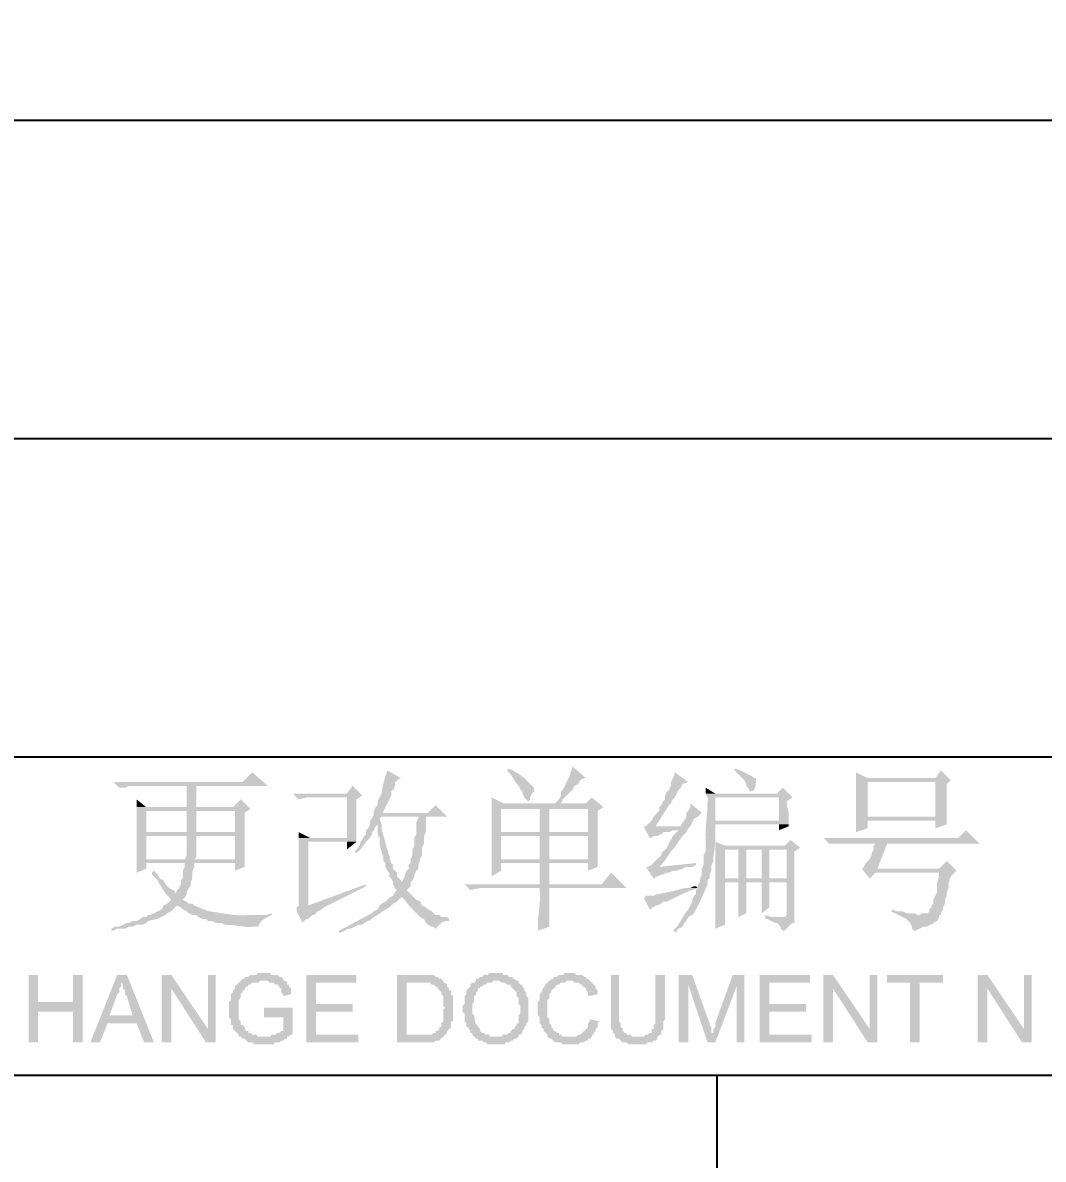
# Model space of a CAD drawing. Extents: x -5608 to -3197, y -2048 to 96.
# Drawn here: x -3872.37 to -3839.7, y -1231.73 to -1195.35 of the extents above; entities that cross this region are included whole.
import ezdxf

# ---------------------------------------------------------------- set-up
doc = ezdxf.new("R2010")
doc.units = 0
doc.header["$LTSCALE"] = 25.4
doc.header["$MEASUREMENT"] = 0
doc.layers.add('7文字层', color=3, linetype='CONTINUOUS')
doc.layers.add('标注层', color=7, linetype='CONTINUOUS', lineweight=13)

msp = doc.modelspace()

# ---------------------------------------------------------------- hatches: boundary and pattern name
at = {"layer": '7文字层'}
h = msp.add_hatch(color=3, dxfattribs=at)
h.dxf.hatch_style = 2
h.paths.add_polyline_path([(-3865.024, -1219.345), (-3865.332, -1219.654), (-3869.47, -1219.654), (-3869.285, -1219.84), (-3869.1, -1219.84), (-3868.976, -1219.778), (-3864.529, -1219.778)])
h = msp.add_hatch(color=3, dxfattribs=at)
h.dxf.hatch_style = 2
h.paths.add_polyline_path([(-3860.7, -1219.284), (-3860.757, -1219.451), (-3860.813, -1219.65), (-3860.858, -1219.852), (-3860.886, -1220.025), (-3861.009, -1220.272), (-3861.009, -1220.395), (-3861.071, -1220.457), (-3861.133, -1220.581), (-3861.133, -1220.704), (-3860.824, -1220.642), (-3860.824, -1220.581), (-3860.577, -1220.087), (-3860.577, -1219.963), (-3860.515, -1219.901), (-3860.453, -1219.778), (-3860.453, -1219.654), (-3860.268, -1219.531)])
h = msp.add_hatch(color=3, dxfattribs=at)
h.dxf.hatch_style = 2
h.paths.add_polyline_path([(-3854.771, -1219.16), (-3854.871, -1219.475), (-3855.018, -1219.778), (-3855.08, -1219.901), (-3855.142, -1219.963), (-3855.142, -1220.087), (-3855.204, -1220.21), (-3855.327, -1220.334), (-3856.995, -1220.334), (-3855.142, -1220.334), (-3855.08, -1220.21), (-3854.895, -1220.025), (-3854.833, -1219.963), (-3854.771, -1219.901), (-3854.71, -1219.778), (-3854.586, -1219.716), (-3854.524, -1219.593), (-3854.401, -1219.531), (-3854.339, -1219.531)])
h = msp.add_hatch(color=3, dxfattribs=at)
h.dxf.hatch_style = 2
h.paths.add_polyline_path([(-3856.81, -1219.222), (-3856.871, -1219.284), (-3856.765, -1219.394), (-3856.673, -1219.533), (-3856.588, -1219.671), (-3856.501, -1219.778), (-3856.439, -1219.901), (-3856.377, -1219.963), (-3856.377, -1220.025), (-3856.315, -1220.148), (-3856.192, -1220.272), (-3856.13, -1220.21), (-3856.13, -1220.148), (-3856.068, -1220.025), (-3856.007, -1219.963), (-3856.007, -1219.84), (-3856.068, -1219.778), (-3856.223, -1219.619), (-3856.353, -1219.499), (-3856.495, -1219.396), (-3856.686, -1219.284)])
h = msp.add_hatch(color=3, dxfattribs=at)
h.dxf.hatch_style = 2
h.paths.add_polyline_path([(-3851.498, -1219.345), (-3851.498, -1219.407), (-3851.622, -1219.654), (-3851.622, -1219.778), (-3851.683, -1219.901), (-3851.745, -1219.963), (-3851.807, -1220.087), (-3851.807, -1220.21), (-3851.869, -1220.272), (-3851.931, -1220.395), (-3851.992, -1220.457), (-3851.992, -1220.581), (-3852.178, -1220.766), (-3852.239, -1220.889), (-3852.425, -1221.075), (-3852.486, -1221.075), (-3852.301, -1221.445), (-3852.239, -1221.445), (-3852.178, -1221.384), (-3852.054, -1221.384), (-3851.931, -1221.322), (-3851.869, -1221.26), (-3851.683, -1221.26), (-3851.56, -1221.198), (-3851.375, -1221.198), (-3851.066, -1221.137), (-3852.178, -1221.075), (-3852.116, -1221.075), (-3851.9, -1220.735), (-3851.683, -1220.395), (-3851.622, -1220.334), (-3851.56, -1220.21), (-3851.498, -1220.148), (-3851.375, -1219.901), (-3851.313, -1219.84), (-3851.251, -1219.716), (-3851.066, -1219.654)])
h = msp.add_hatch(color=3, dxfattribs=at)
h.dxf.hatch_style = 2
h.paths.add_polyline_path([(-3849.584, -1219.222), (-3849.584, -1219.284), (-3849.275, -1219.593), (-3849.213, -1219.716), (-3849.213, -1219.778), (-3849.151, -1219.84), (-3849.09, -1219.963), (-3848.975, -1219.922), (-3848.917, -1219.804), (-3848.9, -1219.657), (-3848.904, -1219.531), (-3848.966, -1219.531), (-3849.028, -1219.469), (-3849.398, -1219.284)])
h = msp.add_hatch(color=3, dxfattribs=at)
h.dxf.hatch_style = 2
h.paths.add_polyline_path([(-3845.693, -1219.345), (-3845.693, -1219.593), (-3843.161, -1219.654), (-3843.161, -1220.766), (-3845.693, -1220.766), (-3845.693, -1220.889), (-3843.161, -1220.889), (-3843.161, -1221.137), (-3842.79, -1221.013), (-3842.79, -1220.457), (-3842.79, -1219.716), (-3842.667, -1219.593), (-3845.322, -1219.531)])
h = msp.add_hatch(color=3, dxfattribs=at)
h.dxf.hatch_style = 2
h.paths.add_polyline_path([(-3842.975, -1219.284), (-3843.161, -1219.531), (-3845.322, -1219.531), (-3842.667, -1219.593)])
h = msp.add_hatch(color=3, dxfattribs=at)
h.dxf.hatch_style = 2
h.paths.add_polyline_path([(-3845.693, -1219.593), (-3845.693, -1220.766), (-3845.322, -1220.766), (-3845.322, -1219.654), (-3843.161, -1219.654)])
h = msp.add_hatch(color=3, dxfattribs=at)
h.dxf.hatch_style = 2
h.paths.add_polyline_path([(-3866.815, -1220.457), (-3866.815, -1219.778), (-3867.123, -1219.778), (-3867.123, -1220.457)])
h = msp.add_hatch(color=3, dxfattribs=at)
h.dxf.hatch_style = 2
h.paths.add_polyline_path([(-3861.812, -1219.778), (-3861.997, -1220.025), (-3863.727, -1220.025), (-3863.541, -1220.21), (-3863.294, -1220.148), (-3861.997, -1220.148), (-3861.503, -1220.087)])
h = msp.add_hatch(color=3, dxfattribs=at)
h.dxf.hatch_style = 2
h.paths.add_polyline_path([(-3861.503, -1220.087), (-3861.997, -1220.148), (-3861.997, -1221.445), (-3863.541, -1221.445), (-3863.541, -1222.248), (-3863.541, -1223.607), (-3863.603, -1223.669), (-3863.603, -1223.792), (-3863.418, -1224.163), (-3863.335, -1224.077), (-3863.29, -1224.038), (-3863.257, -1224.048), (-3863.192, -1224.002), (-3863.109, -1223.916), (-3863.047, -1223.916), (-3862.924, -1223.792), (-3862.8, -1223.73), (-3862.738, -1223.669), (-3862.615, -1223.607), (-3863.233, -1223.607), (-3863.233, -1221.569), (-3861.689, -1221.569), (-3861.689, -1220.21)])
h = msp.add_hatch(color=3, dxfattribs=at)
h.dxf.hatch_style = 2
h.paths.add_polyline_path([(-3850.51, -1219.84), (-3850.51, -1220.025), (-3850.201, -1220.025)])
h = msp.add_hatch(color=3, dxfattribs=at)
h.dxf.hatch_style = 2
h.paths.add_polyline_path([(-3848.04, -1219.84), (-3848.225, -1220.025), (-3850.51, -1220.025), (-3850.448, -1220.148), (-3848.163, -1220.148), (-3848.163, -1220.889), (-3850.201, -1220.889), (-3847.854, -1220.889), (-3847.852, -1220.64), (-3847.878, -1220.519), (-3847.908, -1220.428), (-3847.916, -1220.272), (-3847.731, -1220.148)])
h = msp.add_hatch(color=3, dxfattribs=at)
h.dxf.hatch_style = 2
h.paths.add_polyline_path([(-3868.729, -1220.21), (-3868.729, -1220.457), (-3868.42, -1220.457)])
h = msp.add_hatch(color=3, dxfattribs=at)
h.dxf.hatch_style = 2
h.paths.add_polyline_path([(-3865.394, -1220.21), (-3865.641, -1220.457), (-3868.729, -1220.457), (-3868.729, -1221.26), (-3867.123, -1221.384), (-3865.579, -1221.384), (-3865.579, -1222.125), (-3868.729, -1222.125), (-3868.729, -1222.557), (-3868.42, -1222.433), (-3868.42, -1222.248), (-3865.271, -1222.248), (-3865.271, -1221.26), (-3868.42, -1221.26), (-3868.42, -1220.581), (-3865.579, -1220.581), (-3865.085, -1220.519)])
h = msp.add_hatch(color=3, dxfattribs=at)
h.dxf.hatch_style = 2
h.paths.add_polyline_path([(-3859.156, -1220.395), (-3859.403, -1220.642), (-3860.824, -1220.642), (-3861.133, -1220.704), (-3861.194, -1220.828), (-3861.256, -1220.889), (-3861.256, -1221.013), (-3861.318, -1221.137), (-3861.38, -1221.198), (-3861.38, -1221.322), (-3861.441, -1221.384), (-3861.503, -1221.507), (-3861.565, -1221.569), (-3861.565, -1221.631), (-3861.627, -1221.754), (-3861.75, -1221.878), (-3861.689, -1221.939), (-3861.547, -1221.801), (-3861.473, -1221.692), (-3861.399, -1221.584), (-3861.256, -1221.445), (-3861.194, -1221.322), (-3861.194, -1221.26), (-3861.133, -1221.198), (-3861.071, -1221.075), (-3861.009, -1221.013), (-3860.886, -1221.013), (-3860.947, -1220.828), (-3860.886, -1220.766), (-3858.786, -1220.766)])
h = msp.add_hatch(color=3, dxfattribs=at)
h.dxf.hatch_style = 2
h.paths.add_polyline_path([(-3854.154, -1220.148), (-3854.339, -1220.334), (-3855.204, -1220.334), (-3857.365, -1220.395), (-3857.365, -1220.519), (-3854.277, -1220.519), (-3854.277, -1221.26), (-3857.057, -1221.26), (-3857.365, -1221.322), (-3857.365, -1222.68), (-3857.057, -1222.495), (-3857.057, -1222.248), (-3855.821, -1222.248), (-3853.969, -1222.186), (-3853.969, -1222.125), (-3857.057, -1222.125), (-3857.057, -1221.384), (-3853.969, -1221.384), (-3853.969, -1220.581), (-3853.783, -1220.457)])
h = msp.add_hatch(color=3, dxfattribs=at)
h.dxf.hatch_style = 2
h.paths.add_polyline_path([(-3857.365, -1220.148), (-3857.365, -1220.395), (-3855.204, -1220.334), (-3856.995, -1220.334)])
h = msp.add_hatch(color=3, dxfattribs=at)
h.dxf.hatch_style = 2
h.paths.add_polyline_path([(-3851.004, -1220.334), (-3851.004, -1220.457), (-3851.066, -1220.581), (-3851.128, -1220.642), (-3851.128, -1220.766), (-3851.189, -1220.889), (-3851.251, -1220.951), (-3851.313, -1221.075), (-3852.178, -1221.075), (-3851.066, -1221.137), (-3851.004, -1221.075), (-3850.881, -1220.828), (-3850.757, -1220.766), (-3850.634, -1220.642)])
h = msp.add_hatch(color=3, dxfattribs=at)
h.dxf.hatch_style = 2
h.paths.add_polyline_path([(-3850.448, -1220.148), (-3850.456, -1220.558), (-3850.489, -1220.928), (-3850.516, -1221.311), (-3850.51, -1221.754), (-3850.51, -1221.878), (-3850.572, -1222.001), (-3850.572, -1222.31), (-3850.634, -1222.433), (-3850.634, -1222.619), (-3850.695, -1222.742), (-3850.695, -1222.866), (-3850.757, -1222.928), (-3850.757, -1223.051), (-3851.189, -1223.051), (-3850.757, -1223.051), (-3850.819, -1223.113), (-3850.819, -1223.236), (-3850.881, -1223.298), (-3850.942, -1223.422), (-3850.942, -1223.483), (-3851.066, -1223.73), (-3851.194, -1223.899), (-3851.299, -1224.083), (-3851.411, -1224.261), (-3851.56, -1224.41), (-3851.436, -1224.472), (-3851.436, -1224.41), (-3851.375, -1224.348), (-3851.251, -1224.286), (-3851.189, -1224.163), (-3851.128, -1224.101), (-3851.066, -1223.977), (-3850.942, -1223.916), (-3850.881, -1223.854), (-3850.645, -1223.39), (-3850.448, -1222.928), (-3850.448, -1222.804), (-3850.387, -1222.742), (-3850.387, -1222.619), (-3850.325, -1222.495), (-3850.325, -1222.31), (-3850.263, -1222.186), (-3850.263, -1222.063), (-3850.221, -1221.764), (-3850.202, -1221.545), (-3850.198, -1221.323), (-3850.201, -1221.013), (-3847.854, -1221.013), (-3847.854, -1220.889), (-3850.201, -1220.889), (-3850.201, -1220.148), (-3848.163, -1220.148)])
h = msp.add_hatch(color=3, dxfattribs=at)
h.dxf.hatch_style = 2
h.paths.add_polyline_path([(-3865.085, -1220.519), (-3865.579, -1220.581), (-3865.579, -1221.26), (-3868.42, -1221.26), (-3865.271, -1221.26), (-3865.271, -1220.642)])
h = msp.add_hatch(color=3, dxfattribs=at)
h.dxf.hatch_style = 2
h.paths.add_polyline_path([(-3866.815, -1221.26), (-3866.815, -1220.581), (-3867.123, -1220.581), (-3867.123, -1221.26)])
h = msp.add_hatch(color=3, dxfattribs=at)
h.dxf.hatch_style = 2
h.paths.add_polyline_path([(-3859.465, -1220.766), (-3859.712, -1220.766), (-3859.712, -1220.828), (-3859.774, -1220.951), (-3859.774, -1221.322), (-3859.836, -1221.445), (-3859.836, -1221.692), (-3859.897, -1221.816), (-3859.897, -1222.001), (-3859.959, -1222.125), (-3859.959, -1222.248), (-3860.021, -1222.31), (-3860.021, -1222.433), (-3860.083, -1222.495), (-3860.145, -1222.619), (-3860.145, -1222.68), (-3860.206, -1222.804), (-3860.268, -1222.866), (-3859.959, -1222.866), (-3859.897, -1222.804), (-3859.836, -1222.68), (-3859.836, -1222.619), (-3859.774, -1222.495), (-3859.712, -1222.433), (-3859.712, -1222.31), (-3859.65, -1222.186), (-3859.65, -1222.125), (-3859.589, -1222.001), (-3859.589, -1221.754), (-3859.527, -1221.631), (-3859.527, -1221.507), (-3859.524, -1221.417), (-3859.515, -1221.359), (-3859.5, -1221.319), (-3859.485, -1221.283), (-3859.471, -1221.237), (-3859.461, -1221.165), (-3859.458, -1221.054), (-3859.465, -1220.889)])
h = msp.add_hatch(color=3, dxfattribs=at)
h.dxf.hatch_style = 2
h.paths.add_polyline_path([(-3857.365, -1220.519), (-3857.365, -1221.322), (-3857.057, -1221.26), (-3857.057, -1220.519), (-3855.821, -1220.519)])
h = msp.add_hatch(color=3, dxfattribs=at)
h.dxf.hatch_style = 2
h.paths.add_polyline_path([(-3855.821, -1220.519), (-3855.821, -1221.26), (-3855.513, -1221.26), (-3855.513, -1220.519), (-3854.277, -1220.519)])
h = msp.add_hatch(color=3, dxfattribs=at)
h.dxf.hatch_style = 2
h.paths.add_polyline_path([(-3860.886, -1221.013), (-3861.009, -1221.013), (-3861.015, -1221.18), (-3861.01, -1221.284), (-3860.999, -1221.343), (-3860.983, -1221.375), (-3860.954, -1221.424), (-3860.946, -1221.476), (-3860.947, -1221.569), (-3860.931, -1221.726), (-3860.886, -1221.878), (-3860.84, -1222.029), (-3860.824, -1222.186), (-3860.762, -1222.248), (-3860.762, -1222.372), (-3860.7, -1222.495), (-3860.639, -1222.557), (-3860.639, -1222.68), (-3860.577, -1222.742), (-3860.515, -1222.866), (-3860.515, -1222.928), (-3860.453, -1223.051), (-3860.392, -1223.113), (-3860.453, -1223.175), (-3860.515, -1223.298), (-3860.639, -1223.36), (-3860.762, -1223.483), (-3860.886, -1223.545), (-3860.947, -1223.607), (-3861.009, -1223.73), (-3861.133, -1223.792), (-3861.194, -1223.854), (-3861.718, -1224.132), (-3862.244, -1224.41), (-3862.244, -1224.472), (-3862.183, -1224.472), (-3862.059, -1224.41), (-3861.936, -1224.348), (-3861.874, -1224.348), (-3861.627, -1224.224), (-3861.503, -1224.224), (-3861.441, -1224.163), (-3861.194, -1224.039), (-3861.133, -1223.977), (-3861.019, -1223.915), (-3860.886, -1223.823), (-3860.753, -1223.731), (-3860.639, -1223.669), (-3860.515, -1223.545), (-3860.392, -1223.483), (-3860.268, -1223.36), (-3859.897, -1223.298), (-3860.083, -1223.113), (-3859.959, -1222.989), (-3859.959, -1222.866), (-3860.268, -1222.866), (-3860.268, -1222.804), (-3860.392, -1222.68), (-3860.392, -1222.557), (-3860.453, -1222.495), (-3860.515, -1222.433), (-3860.515, -1222.31), (-3860.577, -1222.248), (-3860.737, -1221.695), (-3860.886, -1221.137)])
h = msp.add_hatch(color=3, dxfattribs=at)
h.dxf.hatch_style = 2
h.paths.add_polyline_path([(-3851.066, -1221.137), (-3851.375, -1221.198), (-3851.56, -1221.384), (-3851.745, -1221.754), (-3851.931, -1221.939), (-3851.931, -1222.001), (-3852.239, -1222.31), (-3852.363, -1222.372), (-3852.425, -1222.372), (-3852.178, -1222.742), (-3852.116, -1222.742), (-3852.116, -1222.68), (-3852.054, -1222.68), (-3851.931, -1222.619), (-3851.869, -1222.619), (-3851.745, -1222.557), (-3851.683, -1222.557), (-3851.56, -1222.495), (-3851.436, -1222.495), (-3851.251, -1222.433), (-3851.128, -1222.372), (-3850.942, -1222.372), (-3851.992, -1222.372), (-3851.911, -1222.285), (-3851.795, -1222.136), (-3851.685, -1221.981), (-3851.622, -1221.878), (-3851.492, -1221.734), (-3851.387, -1221.571), (-3851.276, -1221.407), (-3851.128, -1221.26)])
h = msp.add_hatch(color=3, dxfattribs=at)
h.dxf.hatch_style = 2
h.paths.add_polyline_path([(-3847.854, -1221.013), (-3848.163, -1221.013), (-3848.163, -1221.198), (-3847.854, -1221.075)])
h = msp.add_hatch(color=3, dxfattribs=at)
h.dxf.hatch_style = 2
h.paths.add_polyline_path([(-3845.693, -1220.889), (-3845.693, -1221.26), (-3845.322, -1221.137), (-3845.322, -1220.889), (-3843.161, -1220.889)])
h = msp.add_hatch(color=3, dxfattribs=at)
h.dxf.hatch_style = 2
h.paths.add_polyline_path([(-3868.729, -1221.26), (-3868.729, -1222.125), (-3868.42, -1222.125), (-3868.42, -1221.384), (-3867.123, -1221.384)])
h = msp.add_hatch(color=3, dxfattribs=at)
h.dxf.hatch_style = 2
h.paths.add_polyline_path([(-3867.123, -1221.384), (-3867.123, -1222.001), (-3867.185, -1222.125), (-3866.876, -1222.125), (-3866.815, -1222.063), (-3866.815, -1221.384), (-3865.579, -1221.384)])
h = msp.add_hatch(color=3, dxfattribs=at)
h.dxf.hatch_style = 2
h.paths.add_polyline_path([(-3863.541, -1221.26), (-3863.541, -1221.445), (-3863.171, -1221.445)])
h = msp.add_hatch(color=3, dxfattribs=at)
h.dxf.hatch_style = 2
h.paths.add_polyline_path([(-3853.969, -1221.384), (-3855.821, -1221.384), (-3854.277, -1221.384), (-3854.277, -1222.125), (-3857.057, -1222.125), (-3853.969, -1222.125), (-3853.969, -1221.507)])
h = msp.add_hatch(color=3, dxfattribs=at)
h.dxf.hatch_style = 2
h.paths.add_polyline_path([(-3855.821, -1221.384), (-3855.821, -1222.125), (-3855.513, -1222.125), (-3855.513, -1221.384), (-3854.277, -1221.384)])
h = msp.add_hatch(color=3, dxfattribs=at)
h.dxf.hatch_style = 2
h.paths.add_polyline_path([(-3847.793, -1221.507), (-3847.978, -1221.692), (-3849.892, -1221.692), (-3847.484, -1221.754)])
h = msp.add_hatch(color=3, dxfattribs=at)
h.dxf.hatch_style = 2
h.paths.add_polyline_path([(-3842.173, -1221.198), (-3842.42, -1221.445), (-3846.743, -1221.445), (-3846.557, -1221.631), (-3841.74, -1221.631)])
h = msp.add_hatch(color=3, dxfattribs=at)
h.dxf.hatch_style = 2
h.paths.add_polyline_path([(-3861.689, -1221.569), (-3861.997, -1221.569), (-3861.997, -1221.816)])
h = msp.add_hatch(color=3, dxfattribs=at)
h.dxf.hatch_style = 2
h.paths.add_polyline_path([(-3850.201, -1221.569), (-3850.201, -1221.816), (-3847.916, -1221.816), (-3847.916, -1222.742), (-3848.472, -1222.742), (-3848.719, -1222.866), (-3847.916, -1222.866), (-3847.916, -1223.916), (-3847.978, -1223.977), (-3848.101, -1223.977), (-3847.669, -1224.039), (-3847.669, -1221.878), (-3847.484, -1221.754), (-3849.892, -1221.692)])
h = msp.add_hatch(color=3, dxfattribs=at)
h.dxf.hatch_style = 2
h.paths.add_polyline_path([(-3850.201, -1221.816), (-3850.201, -1224.348), (-3849.892, -1224.224), (-3849.892, -1222.866), (-3848.719, -1222.866), (-3848.472, -1222.742), (-3849.892, -1222.742), (-3849.892, -1221.816), (-3848.719, -1221.816)])
h = msp.add_hatch(color=3, dxfattribs=at)
h.dxf.hatch_style = 2
h.paths.add_polyline_path([(-3849.213, -1221.816), (-3849.46, -1221.816), (-3849.46, -1222.742), (-3849.892, -1222.742), (-3849.213, -1222.742)])
h = msp.add_hatch(color=3, dxfattribs=at)
h.dxf.hatch_style = 2
h.paths.add_polyline_path([(-3848.719, -1221.816), (-3848.719, -1222.742), (-3849.213, -1222.742), (-3848.472, -1222.742), (-3848.472, -1221.816), (-3847.916, -1221.816)])
h = msp.add_hatch(color=3, dxfattribs=at)
h.dxf.hatch_style = 2
h.paths.add_polyline_path([(-3844.705, -1221.631), (-3845.075, -1221.631), (-3845.137, -1221.692), (-3845.137, -1221.816), (-3845.199, -1221.939), (-3845.199, -1222.001), (-3845.26, -1222.125), (-3845.384, -1222.248), (-3845.446, -1222.372), (-3845.508, -1222.433), (-3845.26, -1222.742), (-3845.075, -1222.557), (-3843.037, -1222.557), (-3842.481, -1222.495), (-3845.013, -1222.433)])
h = msp.add_hatch(color=3, dxfattribs=at)
h.dxf.hatch_style = 2
h.paths.add_polyline_path([(-3867.185, -1222.248), (-3867.185, -1222.372), (-3867.247, -1222.495), (-3867.247, -1222.742), (-3867.309, -1222.804), (-3867.309, -1222.928), (-3867.37, -1223.051), (-3867.432, -1223.113), (-3867.494, -1223.236), (-3867.123, -1223.236), (-3867.123, -1223.175), (-3867.062, -1223.051), (-3867, -1222.989), (-3867, -1222.866), (-3866.938, -1222.742), (-3866.938, -1222.495), (-3866.876, -1222.372), (-3866.876, -1222.248), (-3865.579, -1222.248)])
h = msp.add_hatch(color=3, dxfattribs=at)
h.dxf.hatch_style = 2
h.paths.add_polyline_path([(-3865.271, -1222.248), (-3867.185, -1222.248), (-3865.579, -1222.248), (-3865.579, -1222.495), (-3865.271, -1222.372), (-3865.271, -1222.31)])
h = msp.add_hatch(color=3, dxfattribs=at)
h.dxf.hatch_style = 2
h.paths.add_polyline_path([(-3853.969, -1222.186), (-3855.821, -1222.248), (-3854.277, -1222.248), (-3854.277, -1222.495), (-3853.969, -1222.372), (-3853.969, -1222.248)])
h = msp.add_hatch(color=3, dxfattribs=at)
h.dxf.hatch_style = 2
h.paths.add_polyline_path([(-3855.821, -1222.248), (-3855.821, -1222.928), (-3855.513, -1222.928), (-3855.513, -1222.248), (-3854.277, -1222.248)])
h = msp.add_hatch(color=3, dxfattribs=at)
h.dxf.hatch_style = 2
h.paths.add_polyline_path([(-3850.819, -1222.248), (-3851.992, -1222.372), (-3850.942, -1222.372), (-3850.819, -1222.31)])
h = msp.add_hatch(color=3, dxfattribs=at)
h.dxf.hatch_style = 2
h.paths.add_polyline_path([(-3842.79, -1222.186), (-3843.037, -1222.433), (-3845.013, -1222.433), (-3842.481, -1222.495)])
h = msp.add_hatch(color=3, dxfattribs=at)
h.dxf.hatch_style = 2
h.paths.add_polyline_path([(-3868.173, -1222.495), (-3868.235, -1222.557), (-3868.235, -1222.619), (-3868.05, -1222.804), (-3867.988, -1222.928), (-3867.825, -1223.193), (-3867.617, -1223.422), (-3867.741, -1223.545), (-3867.864, -1223.607), (-3867.926, -1223.73), (-3868.05, -1223.792), (-3868.173, -1223.854), (-3868.297, -1223.916), (-3868.359, -1223.916), (-3868.42, -1223.977), (-3868.544, -1223.977), (-3868.606, -1224.039), (-3868.729, -1224.101), (-3868.853, -1224.101), (-3868.976, -1224.163), (-3869.038, -1224.163), (-3869.161, -1224.224), (-3869.285, -1224.286), (-3869.408, -1224.286), (-3869.532, -1224.348), (-3869.532, -1224.41), (-3869.47, -1224.41), (-3869.347, -1224.348), (-3869.1, -1224.348), (-3868.976, -1224.286), (-3868.853, -1224.286), (-3868.729, -1224.224), (-3868.544, -1224.224), (-3868.42, -1224.163), (-3868.359, -1224.101), (-3868.078, -1224.038), (-3867.803, -1223.916), (-3867.741, -1223.854), (-3867.617, -1223.792), (-3867.432, -1223.607), (-3866.938, -1223.545), (-3867.062, -1223.545), (-3867.123, -1223.483), (-3867.247, -1223.422), (-3867.185, -1223.36), (-3867.123, -1223.236), (-3867.494, -1223.236), (-3867.494, -1223.175), (-3867.556, -1223.113), (-3867.679, -1223.051), (-3867.803, -1222.928), (-3867.864, -1222.804), (-3867.988, -1222.742), (-3868.05, -1222.619)])
h = msp.add_hatch(color=3, dxfattribs=at)
h.dxf.hatch_style = 2
h.paths.add_polyline_path([(-3853.536, -1222.557), (-3853.845, -1222.928), (-3858.23, -1222.928), (-3858.045, -1223.113), (-3857.736, -1223.051), (-3853.042, -1223.051)])
h = msp.add_hatch(color=3, dxfattribs=at)
h.dxf.hatch_style = 2
h.paths.add_polyline_path([(-3842.481, -1222.495), (-3843.037, -1222.557), (-3843.037, -1222.68), (-3843.099, -1222.866), (-3843.099, -1223.175), (-3843.222, -1223.422), (-3843.222, -1223.545), (-3843.284, -1223.607), (-3843.284, -1223.669), (-3843.346, -1223.73), (-3843.346, -1223.792), (-3843.408, -1223.854), (-3843.593, -1223.854), (-3843.655, -1223.916), (-3842.975, -1223.916), (-3842.975, -1223.854), (-3842.914, -1223.73), (-3842.914, -1223.669), (-3842.852, -1223.545), (-3842.852, -1223.422), (-3842.79, -1223.298), (-3842.79, -1223.175), (-3842.728, -1222.989), (-3842.728, -1222.866), (-3842.667, -1222.68)])
h = msp.add_hatch(color=3, dxfattribs=at)
h.dxf.hatch_style = 2
h.paths.add_polyline_path([(-3861.38, -1222.928), (-3863.233, -1223.607), (-3862.615, -1223.607), (-3862.491, -1223.545), (-3862.244, -1223.422), (-3862.121, -1223.36), (-3861.746, -1223.175), (-3861.38, -1222.989)])
h = msp.add_hatch(color=3, dxfattribs=at)
h.dxf.hatch_style = 2
h.paths.add_polyline_path([(-3850.819, -1222.989), (-3850.881, -1222.989), (-3851.004, -1223.051), (-3851.189, -1223.051), (-3850.757, -1223.051)])
h = msp.add_hatch(color=3, dxfattribs=at)
h.dxf.hatch_style = 2
h.paths.add_polyline_path([(-3849.213, -1222.866), (-3849.46, -1222.866), (-3849.46, -1223.977), (-3849.213, -1223.854)])
h = msp.add_hatch(color=3, dxfattribs=at)
h.dxf.hatch_style = 2
h.paths.add_polyline_path([(-3848.719, -1222.866), (-3848.719, -1223.854), (-3848.472, -1223.669), (-3848.472, -1222.866), (-3847.916, -1222.866)])
h = msp.add_hatch(color=3, dxfattribs=at)
h.dxf.hatch_style = 2
h.paths.add_polyline_path([(-3859.897, -1223.298), (-3860.268, -1223.36), (-3860.206, -1223.36), (-3859.975, -1223.642), (-3859.712, -1223.916), (-3859.65, -1223.977), (-3859.527, -1224.039), (-3859.465, -1224.163), (-3859.403, -1224.224), (-3859.28, -1224.286), (-3859.218, -1224.286), (-3859.156, -1224.348), (-3858.971, -1224.163), (-3858.848, -1224.101), (-3858.724, -1224.101), (-3858.724, -1224.039), (-3858.786, -1223.977), (-3858.971, -1223.977), (-3859.033, -1223.916), (-3859.156, -1223.916), (-3859.28, -1223.792), (-3859.403, -1223.73), (-3859.465, -1223.669), (-3859.589, -1223.607), (-3859.65, -1223.483), (-3859.774, -1223.422)])
h = msp.add_hatch(color=3, dxfattribs=at)
h.dxf.hatch_style = 2
h.paths.add_polyline_path([(-3855.513, -1223.051), (-3855.821, -1223.051), (-3855.815, -1223.453), (-3855.843, -1223.759), (-3855.876, -1224.051), (-3855.883, -1224.41), (-3855.513, -1224.286), (-3855.513, -1223.236)])
h = msp.add_hatch(color=3, dxfattribs=at)
h.dxf.hatch_style = 2
h.paths.add_polyline_path([(-3851.189, -1223.051), (-3851.585, -1223.156), (-3851.992, -1223.236), (-3852.054, -1223.236), (-3852.178, -1223.298), (-3852.425, -1223.298), (-3852.486, -1223.36), (-3852.301, -1223.73), (-3852.239, -1223.73), (-3852.239, -1223.669), (-3852.178, -1223.669), (-3852.116, -1223.607), (-3852.054, -1223.607), (-3851.931, -1223.545), (-3851.869, -1223.483), (-3851.745, -1223.483), (-3851.496, -1223.358), (-3851.265, -1223.242), (-3851.028, -1223.139), (-3850.757, -1223.051)])
h = msp.add_hatch(color=3, dxfattribs=at)
h.dxf.hatch_style = 2
h.paths.add_polyline_path([(-3866.938, -1223.545), (-3867.432, -1223.607), (-3867.309, -1223.669), (-3867.247, -1223.73), (-3867.123, -1223.792), (-3867.062, -1223.854), (-3866.938, -1223.916), (-3865.147, -1223.916), (-3865.441, -1223.922), (-3865.614, -1223.911), (-3865.77, -1223.887), (-3866.012, -1223.854), (-3866.456, -1223.779), (-3866.876, -1223.607)])
h = msp.add_hatch(color=3, dxfattribs=at)
h.dxf.hatch_style = 2
h.paths.add_polyline_path([(-3844.519, -1223.73), (-3844.581, -1223.792), (-3844.458, -1223.854), (-3844.087, -1224.039), (-3844.025, -1224.101), (-3843.964, -1224.163), (-3843.902, -1224.286), (-3843.902, -1224.348), (-3843.84, -1224.41), (-3843.778, -1224.41), (-3843.531, -1224.286), (-3843.408, -1224.286), (-3843.346, -1224.224), (-3843.284, -1224.224), (-3843.222, -1224.163), (-3843.099, -1224.101), (-3843.037, -1223.977), (-3843.037, -1223.916), (-3842.975, -1223.916), (-3843.716, -1223.916), (-3843.84, -1223.854), (-3844.087, -1223.854), (-3844.211, -1223.792), (-3844.396, -1223.792)])
h = msp.add_hatch(color=3, dxfattribs=at)
h.dxf.hatch_style = 2
h.paths.add_polyline_path([(-3864.406, -1223.854), (-3864.591, -1223.916), (-3866.815, -1223.916), (-3866.753, -1223.977), (-3866.629, -1224.039), (-3866.506, -1224.039), (-3866.444, -1224.101), (-3866.32, -1224.101), (-3866.197, -1224.163), (-3866.012, -1224.163), (-3865.888, -1224.224), (-3865.622, -1224.238), (-3865.408, -1224.269), (-3865.172, -1224.293), (-3864.838, -1224.286), (-3864.763, -1224.148), (-3864.665, -1224.053), (-3864.545, -1223.983), (-3864.406, -1223.916)])
h = msp.add_hatch(color=3, dxfattribs=at)
h.dxf.hatch_style = 2
h.paths.add_polyline_path([(-3848.596, -1223.916), (-3848.596, -1224.039), (-3848.534, -1224.039), (-3848.287, -1224.163), (-3848.225, -1224.163), (-3848.163, -1224.224), (-3848.101, -1224.348), (-3848.04, -1224.41), (-3847.978, -1224.41), (-3847.731, -1224.163), (-3847.669, -1224.163), (-3847.669, -1224.039), (-3848.101, -1223.977), (-3848.41, -1223.977)])
h = msp.add_hatch(color=3, dxfattribs=at)
h.dxf.hatch_style = 2
h.paths.add_polyline_path([(-3871.879, -1225.83), (-3872.188, -1225.83), (-3872.188, -1227.992), (-3871.879, -1227.992), (-3871.879, -1227.004), (-3870.767, -1227.004), (-3871.879, -1226.695)])
h = msp.add_hatch(color=3, dxfattribs=at)
h.dxf.hatch_style = 2
h.paths.add_polyline_path([(-3870.458, -1225.83), (-3870.767, -1225.83), (-3870.767, -1226.695), (-3871.879, -1226.695), (-3870.767, -1227.004), (-3870.767, -1227.992), (-3870.458, -1227.992)])
h = msp.add_hatch(color=3, dxfattribs=at)
h.dxf.hatch_style = 2
h.paths.add_polyline_path([(-3869.038, -1225.83), (-3869.347, -1225.83), (-3870.211, -1227.992), (-3869.903, -1227.992), (-3869.655, -1227.374), (-3868.729, -1227.374), (-3869.594, -1227.127), (-3869.347, -1226.448), (-3869.285, -1226.386), (-3869.285, -1226.263), (-3869.223, -1226.201), (-3869.223, -1226.077)])
h = msp.add_hatch(color=3, dxfattribs=at)
h.dxf.hatch_style = 2
h.paths.add_polyline_path([(-3869.038, -1225.83), (-3869.223, -1226.077), (-3869.161, -1226.139), (-3869.161, -1226.263), (-3869.1, -1226.324), (-3869.1, -1226.448), (-3869.038, -1226.51), (-3868.853, -1227.127), (-3869.594, -1227.127), (-3868.729, -1227.374), (-3868.482, -1227.992), (-3868.173, -1227.992)])
h = msp.add_hatch(color=3, dxfattribs=at)
h.dxf.hatch_style = 2
h.paths.add_polyline_path([(-3867.617, -1225.83), (-3867.926, -1225.83), (-3867.926, -1227.992), (-3867.617, -1227.992), (-3867.617, -1226.263)])
h = msp.add_hatch(color=3, dxfattribs=at)
h.dxf.hatch_style = 2
h.paths.add_polyline_path([(-3867.617, -1225.83), (-3867.617, -1226.263), (-3866.506, -1227.992), (-3866.444, -1227.559)])
h = msp.add_hatch(color=3, dxfattribs=at)
h.dxf.hatch_style = 2
h.paths.add_polyline_path([(-3866.197, -1225.83), (-3866.444, -1225.83), (-3866.444, -1227.559), (-3866.506, -1227.992), (-3866.197, -1227.992)])
h = msp.add_hatch(color=3, dxfattribs=at)
h.dxf.hatch_style = 2
h.paths.add_polyline_path([(-3864.653, -1225.768), (-3864.838, -1225.768), (-3864.9, -1225.83), (-3865.085, -1225.83), (-3865.147, -1225.892), (-3865.271, -1225.892), (-3865.271, -1225.954), (-3865.332, -1225.954), (-3865.579, -1226.201), (-3865.579, -1226.263), (-3865.641, -1226.324), (-3865.641, -1226.386), (-3865.703, -1226.448), (-3865.703, -1226.633), (-3865.765, -1226.695), (-3865.765, -1227.189), (-3865.703, -1227.251), (-3865.703, -1227.436), (-3865.641, -1227.436), (-3865.641, -1227.559), (-3865.456, -1227.745), (-3865.456, -1227.807), (-3864.653, -1227.807), (-3864.838, -1227.807), (-3864.9, -1227.745), (-3865.024, -1227.745), (-3865.085, -1227.683), (-3865.147, -1227.683), (-3865.147, -1227.621), (-3865.209, -1227.621), (-3865.271, -1227.559), (-3865.271, -1227.498), (-3865.332, -1227.436), (-3865.394, -1227.436), (-3865.394, -1227.312), (-3865.456, -1227.251), (-3865.456, -1227.189), (-3865.456, -1226.88), (-3865.456, -1226.633), (-3865.394, -1226.571), (-3865.394, -1226.448), (-3865.332, -1226.386), (-3865.332, -1226.324), (-3865.271, -1226.324), (-3865.271, -1226.263), (-3865.209, -1226.201), (-3865.147, -1226.201), (-3865.147, -1226.139), (-3865.085, -1226.139), (-3865.024, -1226.077), (-3864.838, -1226.077), (-3864.776, -1226.016), (-3863.974, -1226.016), (-3864.035, -1226.016), (-3864.035, -1225.954), (-3864.097, -1225.892), (-3864.159, -1225.892), (-3864.221, -1225.83), (-3864.406, -1225.83), (-3864.468, -1225.768), (-3864.591, -1225.768)])
h = msp.add_hatch(color=3, dxfattribs=at)
h.dxf.hatch_style = 2
h.paths.add_polyline_path([(-3861.689, -1225.83), (-3863.294, -1225.83), (-3863.294, -1227.992), (-3861.627, -1227.992), (-3861.627, -1227.745), (-3862.985, -1227.745), (-3862.985, -1227.004), (-3861.812, -1227.004), (-3861.812, -1226.757), (-3862.985, -1226.757), (-3862.985, -1226.077), (-3861.689, -1226.077)])
h = msp.add_hatch(color=3, dxfattribs=at)
h.dxf.hatch_style = 2
h.paths.add_polyline_path([(-3859.65, -1225.83), (-3860.392, -1225.83), (-3860.392, -1227.992), (-3859.28, -1227.992), (-3859.218, -1227.992), (-3859.156, -1227.93), (-3859.033, -1227.93), (-3858.971, -1227.868), (-3858.909, -1227.807), (-3858.848, -1227.745), (-3860.083, -1227.745), (-3860.083, -1226.077), (-3858.909, -1226.077), (-3858.909, -1226.016), (-3858.971, -1225.954), (-3859.033, -1225.954), (-3859.095, -1225.892), (-3859.156, -1225.892), (-3859.218, -1225.83), (-3859.589, -1225.83)])
h = msp.add_hatch(color=3, dxfattribs=at)
h.dxf.hatch_style = 2
h.paths.add_polyline_path([(-3857.242, -1225.768), (-3857.427, -1225.768), (-3857.489, -1225.83), (-3857.612, -1225.83), (-3857.674, -1225.892), (-3857.736, -1225.892), (-3857.798, -1225.954), (-3857.859, -1225.954), (-3857.859, -1226.016), (-3857.118, -1226.016), (-3857.057, -1226.077), (-3856.933, -1226.077), (-3856.871, -1226.139), (-3856.748, -1226.139), (-3856.748, -1226.201), (-3856.562, -1226.386), (-3856.562, -1226.51), (-3856.501, -1226.571), (-3856.501, -1226.757), (-3856.439, -1226.818), (-3856.439, -1227.065), (-3856.501, -1227.127), (-3856.501, -1227.374), (-3856.562, -1227.374), (-3856.562, -1227.436), (-3856.624, -1227.498), (-3856.624, -1227.559), (-3856.686, -1227.559), (-3856.748, -1227.621), (-3856.748, -1227.683), (-3856.81, -1227.683), (-3856.871, -1227.745), (-3856.995, -1227.745), (-3857.057, -1227.807), (-3857.242, -1227.807), (-3856.501, -1227.807), (-3856.501, -1227.745), (-3856.439, -1227.745), (-3856.377, -1227.683), (-3856.377, -1227.621), (-3856.315, -1227.559), (-3856.315, -1227.498), (-3856.254, -1227.436), (-3856.254, -1227.374), (-3856.192, -1227.312), (-3856.192, -1227.004), (-3856.192, -1226.571), (-3856.254, -1226.51), (-3856.254, -1226.386), (-3856.315, -1226.324), (-3856.315, -1226.263), (-3856.377, -1226.201), (-3856.377, -1226.139), (-3856.439, -1226.139), (-3856.501, -1226.077), (-3856.501, -1226.016), (-3856.562, -1226.016), (-3856.624, -1225.954), (-3856.686, -1225.954), (-3856.686, -1225.892), (-3856.81, -1225.892), (-3856.871, -1225.83), (-3856.995, -1225.83), (-3856.995, -1225.768), (-3857.118, -1225.768)])
h = msp.add_hatch(color=3, dxfattribs=at)
h.dxf.hatch_style = 2
h.paths.add_polyline_path([(-3854.833, -1225.768), (-3855.018, -1225.768), (-3855.08, -1225.83), (-3855.204, -1225.83), (-3855.266, -1225.892), (-3855.389, -1225.892), (-3855.389, -1225.954), (-3855.508, -1226.007), (-3855.626, -1226.124), (-3855.718, -1226.264), (-3855.76, -1226.386), (-3855.821, -1226.448), (-3855.821, -1226.633), (-3855.883, -1226.695), (-3855.883, -1227.127), (-3855.821, -1227.189), (-3855.821, -1227.374), (-3855.76, -1227.436), (-3855.76, -1227.498), (-3855.698, -1227.559), (-3855.698, -1227.621), (-3855.574, -1227.745), (-3855.574, -1227.807), (-3855.513, -1227.868), (-3854.833, -1227.807), (-3855.08, -1227.807), (-3855.142, -1227.745), (-3855.204, -1227.745), (-3855.204, -1227.683), (-3855.266, -1227.683), (-3855.327, -1227.621), (-3855.389, -1227.621), (-3855.389, -1227.559), (-3855.451, -1227.498), (-3855.451, -1227.436), (-3855.513, -1227.374), (-3855.513, -1227.251), (-3855.574, -1227.189), (-3855.574, -1226.633), (-3855.513, -1226.571), (-3855.513, -1226.448), (-3855.451, -1226.386), (-3855.451, -1226.324), (-3855.389, -1226.263), (-3855.327, -1226.263), (-3855.327, -1226.201), (-3855.266, -1226.139), (-3855.204, -1226.139), (-3855.142, -1226.077), (-3855.018, -1226.077), (-3854.957, -1226.016), (-3854.216, -1226.016), (-3854.277, -1225.954), (-3854.339, -1225.954), (-3854.339, -1225.892), (-3854.401, -1225.892), (-3854.463, -1225.83), (-3854.648, -1225.83), (-3854.71, -1225.768), (-3854.771, -1225.768)])
h = msp.add_hatch(color=3, dxfattribs=at)
h.dxf.hatch_style = 2
h.paths.add_polyline_path([(-3853.289, -1225.83), (-3853.536, -1225.83), (-3853.536, -1227.374), (-3853.536, -1227.559), (-3853.474, -1227.621), (-3853.474, -1227.683), (-3853.413, -1227.745), (-3853.413, -1227.807), (-3852.733, -1227.807), (-3852.857, -1227.807), (-3852.919, -1227.745), (-3853.042, -1227.745), (-3853.042, -1227.683), (-3853.104, -1227.683), (-3853.166, -1227.621), (-3853.166, -1227.559), (-3853.227, -1227.498), (-3853.227, -1227.374), (-3853.289, -1227.312), (-3853.289, -1227.065)])
h = msp.add_hatch(color=3, dxfattribs=at)
h.dxf.hatch_style = 2
h.paths.add_polyline_path([(-3851.807, -1225.83), (-3852.116, -1225.83), (-3852.116, -1227.374), (-3852.178, -1227.436), (-3852.178, -1227.559), (-3852.239, -1227.559), (-3852.239, -1227.683), (-3852.301, -1227.683), (-3852.363, -1227.745), (-3852.425, -1227.745), (-3852.486, -1227.807), (-3853.413, -1227.807), (-3853.351, -1227.868), (-3853.289, -1227.868), (-3853.166, -1227.992), (-3853.042, -1227.992), (-3852.98, -1228.054), (-3852.425, -1228.054), (-3852.363, -1227.992), (-3852.239, -1227.992), (-3852.178, -1227.93), (-3852.116, -1227.93), (-3852.054, -1227.868), (-3852.054, -1227.807), (-3851.992, -1227.745), (-3851.931, -1227.745), (-3851.931, -1227.621), (-3851.869, -1227.559), (-3851.869, -1227.312), (-3851.807, -1227.251), (-3851.807, -1227.065)])
h = msp.add_hatch(color=3, dxfattribs=at)
h.dxf.hatch_style = 2
h.paths.add_polyline_path([(-3850.942, -1225.83), (-3851.375, -1225.83), (-3851.375, -1227.992), (-3851.066, -1227.992), (-3851.066, -1226.139)])
h = msp.add_hatch(color=3, dxfattribs=at)
h.dxf.hatch_style = 2
h.paths.add_polyline_path([(-3850.942, -1225.83), (-3851.066, -1226.139), (-3850.448, -1227.992), (-3850.263, -1227.683), (-3850.325, -1227.683), (-3850.325, -1227.498), (-3850.387, -1227.436), (-3850.387, -1227.374)])
h = msp.add_hatch(color=3, dxfattribs=at)
h.dxf.hatch_style = 2
h.paths.add_polyline_path([(-3849.275, -1225.83), (-3849.645, -1225.83), (-3850.201, -1227.374), (-3850.201, -1227.498), (-3850.263, -1227.559), (-3850.263, -1227.683), (-3850.448, -1227.992), (-3850.201, -1227.992), (-3849.522, -1226.201)])
h = msp.add_hatch(color=3, dxfattribs=at)
h.dxf.hatch_style = 2
h.paths.add_polyline_path([(-3849.275, -1225.83), (-3849.522, -1226.201), (-3849.522, -1227.992), (-3849.275, -1227.992)])
h = msp.add_hatch(color=3, dxfattribs=at)
h.dxf.hatch_style = 2
h.paths.add_polyline_path([(-3847.175, -1225.83), (-3848.781, -1225.83), (-3848.781, -1227.992), (-3847.113, -1227.992), (-3847.113, -1227.745), (-3848.472, -1227.745), (-3848.472, -1227.004), (-3847.299, -1227.004), (-3847.299, -1226.757), (-3848.472, -1226.757), (-3848.472, -1226.077), (-3847.175, -1226.077)])
h = msp.add_hatch(color=3, dxfattribs=at)
h.dxf.hatch_style = 2
h.paths.add_polyline_path([(-3846.434, -1225.83), (-3846.743, -1225.83), (-3846.743, -1227.992), (-3846.434, -1227.992), (-3846.434, -1226.263)])
h = msp.add_hatch(color=3, dxfattribs=at)
h.dxf.hatch_style = 2
h.paths.add_polyline_path([(-3846.434, -1225.83), (-3846.434, -1226.263), (-3845.322, -1227.992), (-3845.26, -1227.559)])
h = msp.add_hatch(color=3, dxfattribs=at)
h.dxf.hatch_style = 2
h.paths.add_polyline_path([(-3845.013, -1225.83), (-3845.26, -1225.83), (-3845.26, -1227.559), (-3845.322, -1227.992), (-3845.013, -1227.992)])
h = msp.add_hatch(color=3, dxfattribs=at)
h.dxf.hatch_style = 2
h.paths.add_polyline_path([(-3842.914, -1225.83), (-3844.705, -1225.83), (-3844.705, -1226.077), (-3843.964, -1226.077), (-3843.964, -1227.992), (-3843.655, -1227.992), (-3843.655, -1226.077), (-3842.914, -1226.077)])
h = msp.add_hatch(color=3, dxfattribs=at)
h.dxf.hatch_style = 2
h.paths.add_polyline_path([(-3841.493, -1225.83), (-3841.802, -1225.83), (-3841.802, -1227.992), (-3841.493, -1227.992), (-3841.493, -1226.263)])
h = msp.add_hatch(color=3, dxfattribs=at)
h.dxf.hatch_style = 2
h.paths.add_polyline_path([(-3841.493, -1225.83), (-3841.493, -1226.263), (-3840.381, -1227.992), (-3840.32, -1227.559)])
h = msp.add_hatch(color=3, dxfattribs=at)
h.dxf.hatch_style = 2
h.paths.add_polyline_path([(-3840.073, -1225.83), (-3840.32, -1225.83), (-3840.32, -1227.559), (-3840.381, -1227.992), (-3840.073, -1227.992)])
h = msp.add_hatch(color=3, dxfattribs=at)
h.dxf.hatch_style = 2
h.paths.add_polyline_path([(-3863.974, -1226.016), (-3864.653, -1226.016), (-3864.529, -1226.016), (-3864.468, -1226.077), (-3864.344, -1226.077), (-3864.282, -1226.139), (-3864.221, -1226.139), (-3864.159, -1226.201), (-3864.159, -1226.263), (-3864.097, -1226.263), (-3864.097, -1226.386), (-3864.035, -1226.448), (-3864.035, -1226.51), (-3863.788, -1226.448), (-3863.788, -1226.263), (-3863.85, -1226.201), (-3863.85, -1226.139), (-3863.912, -1226.139), (-3863.912, -1226.077)])
h = msp.add_hatch(color=3, dxfattribs=at)
h.dxf.hatch_style = 2
h.paths.add_polyline_path([(-3858.909, -1226.077), (-3859.65, -1226.077), (-3859.342, -1226.077), (-3859.28, -1226.139), (-3859.218, -1226.139), (-3859.156, -1226.201), (-3859.095, -1226.201), (-3859.095, -1226.263), (-3858.971, -1226.386), (-3858.971, -1226.448), (-3858.909, -1226.51), (-3858.909, -1226.818), (-3858.848, -1226.88), (-3858.909, -1226.942), (-3858.909, -1227.312), (-3858.971, -1227.374), (-3858.971, -1227.498), (-3859.033, -1227.498), (-3859.033, -1227.559), (-3859.095, -1227.621), (-3859.156, -1227.621), (-3859.156, -1227.683), (-3859.218, -1227.683), (-3859.28, -1227.745), (-3860.083, -1227.745), (-3858.848, -1227.745), (-3858.786, -1227.683), (-3858.786, -1227.621), (-3858.662, -1227.498), (-3858.662, -1227.312), (-3858.601, -1227.312), (-3858.601, -1226.818), (-3858.601, -1226.51), (-3858.662, -1226.448), (-3858.662, -1226.324), (-3858.724, -1226.324), (-3858.724, -1226.263), (-3858.786, -1226.201), (-3858.786, -1226.139), (-3858.848, -1226.077)])
h = msp.add_hatch(color=3, dxfattribs=at)
h.dxf.hatch_style = 2
h.paths.add_polyline_path([(-3857.859, -1226.016), (-3857.921, -1226.077), (-3857.983, -1226.077), (-3858.045, -1226.139), (-3858.045, -1226.201), (-3858.168, -1226.324), (-3858.168, -1226.448), (-3858.23, -1226.51), (-3858.23, -1226.757), (-3858.292, -1226.818), (-3858.292, -1227.004), (-3858.23, -1227.065), (-3858.23, -1227.312), (-3858.168, -1227.374), (-3858.168, -1227.498), (-3858.106, -1227.498), (-3858.106, -1227.559), (-3858.045, -1227.621), (-3858.045, -1227.683), (-3857.983, -1227.683), (-3857.983, -1227.745), (-3857.921, -1227.807), (-3857.859, -1227.868), (-3857.798, -1227.868), (-3857.798, -1227.93), (-3857.674, -1227.93), (-3857.612, -1227.992), (-3857.551, -1227.992), (-3857.489, -1228.054), (-3857.365, -1228.054), (-3856.933, -1228.054), (-3856.933, -1227.992), (-3856.81, -1227.992), (-3856.748, -1227.93), (-3856.686, -1227.93), (-3856.624, -1227.868), (-3856.562, -1227.868), (-3856.501, -1227.807), (-3857.427, -1227.807), (-3857.427, -1227.745), (-3857.551, -1227.745), (-3857.612, -1227.683), (-3857.674, -1227.683), (-3857.736, -1227.621), (-3857.736, -1227.559), (-3857.886, -1227.367), (-3857.921, -1227.127), (-3857.983, -1227.065), (-3857.983, -1226.757), (-3857.921, -1226.695), (-3857.921, -1226.51), (-3857.859, -1226.448), (-3857.859, -1226.386), (-3857.798, -1226.324), (-3857.798, -1226.263), (-3857.736, -1226.263), (-3857.736, -1226.201), (-3857.674, -1226.201), (-3857.612, -1226.139), (-3857.551, -1226.139), (-3857.489, -1226.077), (-3857.365, -1226.077), (-3857.304, -1226.016), (-3857.18, -1226.016)])
h = msp.add_hatch(color=3, dxfattribs=at)
h.dxf.hatch_style = 2
h.paths.add_polyline_path([(-3854.216, -1226.016), (-3854.833, -1226.016), (-3854.771, -1226.016), (-3854.71, -1226.077), (-3854.586, -1226.077), (-3854.524, -1226.139), (-3854.463, -1226.139), (-3854.463, -1226.201), (-3854.401, -1226.201), (-3854.339, -1226.263), (-3854.339, -1226.324), (-3854.277, -1226.386), (-3854.277, -1226.51), (-3853.969, -1226.448), (-3853.969, -1226.324), (-3854.03, -1226.263), (-3854.03, -1226.201), (-3854.154, -1226.077)])
h = msp.add_hatch(color=3, dxfattribs=at)
h.dxf.hatch_style = 2
h.paths.add_polyline_path([(-3863.727, -1226.88), (-3864.653, -1226.88), (-3864.653, -1227.189), (-3864.035, -1227.189), (-3864.035, -1227.621), (-3864.097, -1227.621), (-3864.159, -1227.683), (-3864.221, -1227.683), (-3864.282, -1227.745), (-3864.406, -1227.745), (-3864.468, -1227.807), (-3865.394, -1227.807), (-3865.332, -1227.868), (-3865.271, -1227.868), (-3865.147, -1227.992), (-3865.024, -1227.992), (-3864.962, -1228.054), (-3864.344, -1228.054), (-3864.282, -1227.992), (-3864.159, -1227.992), (-3864.097, -1227.93), (-3864.035, -1227.93), (-3863.974, -1227.868), (-3863.912, -1227.868), (-3863.912, -1227.807), (-3863.85, -1227.807), (-3863.788, -1227.745), (-3863.727, -1227.745)])
h = msp.add_hatch(color=3, dxfattribs=at)
h.dxf.hatch_style = 2
h.paths.add_polyline_path([(-3854.216, -1227.251), (-3854.216, -1227.312), (-3854.277, -1227.374), (-3854.277, -1227.498), (-3854.339, -1227.559), (-3854.524, -1227.745), (-3854.586, -1227.745), (-3854.648, -1227.807), (-3854.833, -1227.807), (-3855.513, -1227.868), (-3855.451, -1227.868), (-3855.327, -1227.992), (-3855.142, -1227.992), (-3855.08, -1228.054), (-3854.895, -1228.054), (-3854.586, -1228.054), (-3854.524, -1227.992), (-3854.401, -1227.992), (-3854.339, -1227.93), (-3854.277, -1227.93), (-3854.277, -1227.868), (-3854.216, -1227.868), (-3854.154, -1227.807), (-3854.154, -1227.745), (-3854.092, -1227.745), (-3854.092, -1227.683), (-3854.03, -1227.621), (-3854.03, -1227.559), (-3853.969, -1227.498), (-3853.969, -1227.374), (-3853.907, -1227.312)])

# ---------------------------------------------------------------- linework, layer by layer
at = {"layer": '7文字层', "color": 3}
for points in [[(-3901.153, -1198.471), (-3541.095, -1198.471)], [(-3901.153, -1208.661), (-3777.14, -1208.661)], [(-3901.153, -1218.851), (-3777.14, -1218.851)], [(-3901.153, -1229.042), (-3777.14, -1229.042)], [(-3850.139, -1300.436), (-3850.139, -1229.042)]]:
    msp.add_lwpolyline(points, dxfattribs=at)

# ---------------------------------------------------------------- texts
at = {"layer": '标注层', "insert": (-4122.506, -1078.769), "char_height": 8, "width": 496.47792, "attachment_point": 1}
msp.add_mtext('技术要求：{\\fFangSong_GB2312|b0|i0|c134|p49;\\P\\H0.875x;1\\fSimSun|b0|i0|c134|p34;、未注公差按\\fFangSong_GB2312|b0|i0|c134|p49;GB/T1084.4-m\\fSimSun|b0|i0|c134|p34;；\\fFangSong_GB2312|b0|i0|c134|p49;\\P2\\fSimSun|b0|i0|c134|p34;、除上盖四颗组合螺钉外，所有螺钉安装前都需都需要涂覆\\fFangSong_GB2312|b0|i0|c134|p49;\\P   \\fSimSun|b0|i0|c134|p34;适量螺纹胶（可赛新\\fFangSong_GB2312|b0|i0|c134|p49;1243\\fSimSun|b0|i0|c134|p34;）并检验拧紧力矩做标记\\fFangSong_GB2312|b0|i0|c134|p49;:\\P   M5\\fSimSun|b0|i0|c134|p34;螺钉：\\fFangSong_GB2312|b0|i0|c134|p49; 5N.m   M6\\fSimSun|b0|i0|c134|p34;螺钉：\\fFangSong_GB2312|b0|i0|c134|p49; 6N.m   M8\\fSimSun|b0|i0|c134|p34;螺钉：\\fFangSong_GB2312|b0|i0|c134|p49; 12N.m\\P3.\\fSimSun|b0|i0|c134|p34;正、负极对外壳耐压要求：≥\\fFangSong_GB2312|b0|i0|c134|p49;1000V \\fSimSun|b0|i0|c134|p34;（\\fFangSong_GB2312|b0|i0|c134|p49;AC\\fSimSun|b0|i0|c134|p34;）\\fFangSong_GB2312|b0|i0|c134|p49;;\\P4.\\fSimSun|b0|i0|c134|p34;正、负极对外壳绝缘要求：≥\\fFangSong_GB2312|b0|i0|c134|p49;1000MΩ\\fSimSun|b0|i0|c134|p34;。\\fFangSong_GB2312|b0|i0|c134|p49;\\P5.\\fSimSun|b0|i0|c134|p34;汽车端子接线（\\fFangSong_GB2312|b0|i0|c134|p49;\\H1.143x;282105-1\\fSimSun|b0|i0|c134|p34;\\H0.875x;）：汽车端子\\P  导线压接强度：≥\\fFangSong_GB2312|b0|i0|c134|p49;80N\\P6.\\fSimSun|b0|i0|c134|p34;箱体内部虚线框内线缆需用件\\fFangSong_GB2312|b0|i0|c134|p49;1\\fSimSun|b0|i0|c134|p34;进行保护。\\fFangSong_GB2312|b0|i0|c134|p49;  \\P7.\\fSimSun|b0|i0|c134|p34;激光打印永久性标识：\\fFangSong_GB2312|b0|i0|c134|p49;\\P  \\fSimSun|b0|i0|c134|p34;中文字符和数字，字体仿宋，字高\\fFangSong_GB2312|b0|i0|c134|p49;3mm\\fSimSun|b0|i0|c134|p34;；\\fFangSong_GB2312|b0|i0|c134|p49;\\P  \\fSimSun|b0|i0|c134|p34;英文字符，字体\\fFangSong_GB2312|b0|i0|c134|p49;Arail\\fSimSun|b0|i0|c134|p34;，字高\\fFangSong_GB2312|b0|i0|c134|p49;2.5mm \\fSimSun|b0|i0|c134|p34;。\\fFangSong_GB2312|b0|i0|c134|p49;   }', dxfattribs=at)

doc.saveas('drawing.dxf')
